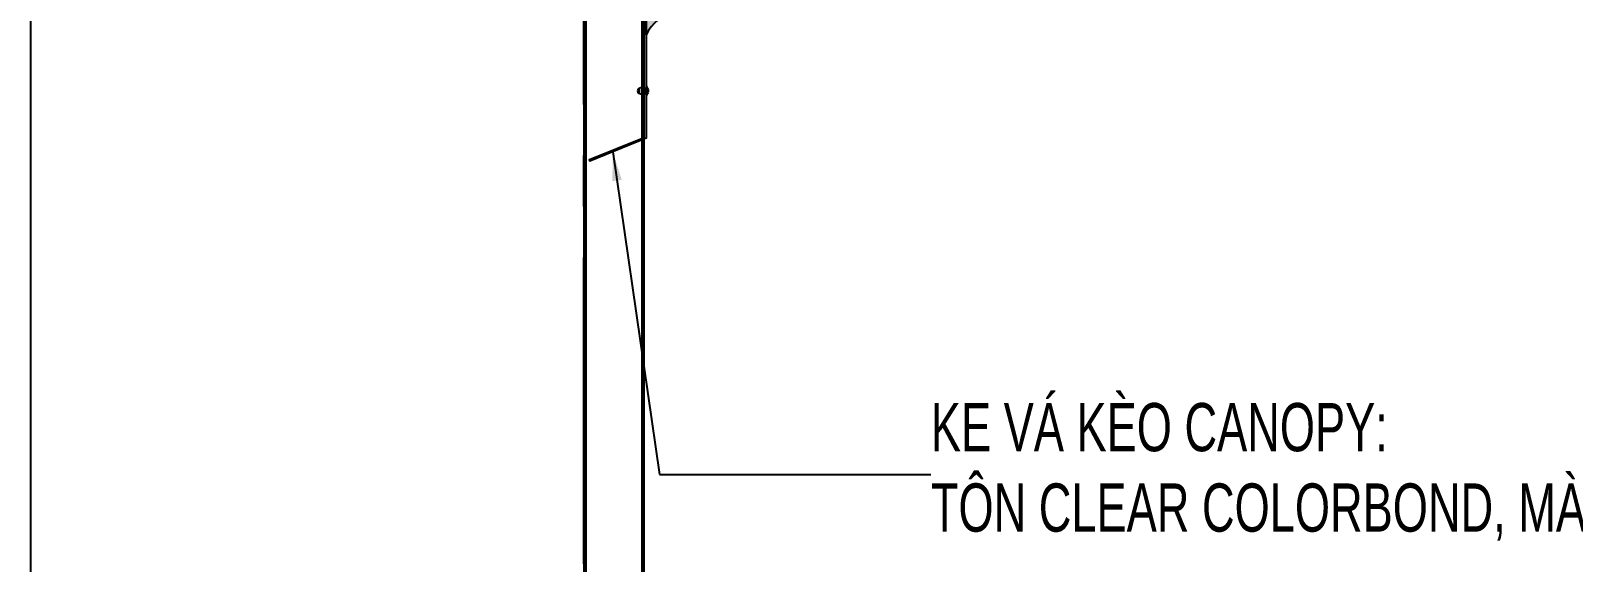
# Model space of a CAD drawing. Header units: inches. Extents: x 340055 to 349452, y -34649 to -30845.
# Drawn here: x 347696.9 to 347792.8, y -32634.5 to -32601.4 of the extents above; entities that cross this region are included whole.
import ezdxf

# ---------------------------------------------------------------- set-up
doc = ezdxf.new("R2010")
doc.units = ezdxf.units.IN
doc.header["$MEASUREMENT"] = 0
doc.linetypes.add('CENTER2', pattern=[28.574999999999996, 19.05, -3.174999999999999, 3.174999999999999, -3.174999999999999])
for name, color, linetype in [('2', 2, 'Continuous'), ('3', 3, 'Continuous'), ('6', 6, 'Continuous'), ('flashing', 6, 'Continuous')]:
    doc.layers.add(name, color=color, linetype=linetype)
doc.styles.add('ST1H', font='vnshxh.shx', dxfattribs={"width": 0.7})
doc.dimstyles.new('3', dxfattribs={"dimtxt": 3.5, "dimasz": 1.8, "dimexe": 1, "dimexo": 0, "dimgap": 1, "dimtad": 1, "dimdec": 0, "dimlfac": 3, "dimzin": 0, "dimdsep": 46, "dimtxsty": 'ST1H', "dimblk": 'OBLIQUE', "dimcen": 1, "dimdle": 1, "dimclrd": 8, "dimclre": 8, "dimclrt": 3, "dimadec": 0, "dimazin": 0, "dimtfac": 1, "dimtdec": 0, "dimtix": 1, "dimtofl": 0, "dimtmove": 1, "dimatfit": 3, "dimfxl": 0, "dimtolj": 1, "dimtzin": 0, "dimlwd": -1, "dimlwe": -1, "dimarcsym": 0})

# ---------------------------------------------------------------- blocks, each defined once
blk = doc.blocks.new('RIVET')
at = {"color": 8}
for p, q in [((-3.914987789030417, 1.084325839266965), (-4.167331088101491, 4.72939e-11)), ((-4.167331088101491, 4.72939e-11), (-3.914987789030417, -1.084325839208757)), ((-3.914987789030417, -1.084325839208757), (-3.914987789030417, 1.084325839266965)), ((-3.54093686575652, -1.317140908056896), (-3.54093686575652, 1.317140908151485)), ((-0.9629095086711456, -1.249999999952705), (-0.9629095086711456, 1.250000000047293)), ((-0.9629095086711456, 1.250000000047293), (-0.0625000000582077, 1.250000000047293)), ((0, 1.31250000003274), (0, 2.437500000025464)), ((0, -1.312499999974533), (0, 1.31250000003274)), ((0.0625000000582077, 2.500000000047291), (0.0863728756667115, 2.500000000047291)), ((0.1422745751915499, 2.465450849751503), (0.6840169943461656, 1.381966011296754)), ((0.1422745751915499, -2.465450849693295), (0.1422745751915499, 2.465450849751503)), ((0.7499999999708955, 1.102457514109119), (0.7499999999708955, -1.10245751401453)), ((0.9175378023064692, 0.6875000000327418), (0.7499999999708955, 0.6875000000327418)), ((0.9175378023064692, -0.6874999999745333), (0.9175378023064692, 0.6875000000327418)), ((-0.0625000000582077, -1.249999999952705), (-0.9629095086711456, -1.249999999952705)), ((0, -2.437499999967258), (0, -1.312499999974533)), ((0.0863728756667115, -2.499999999952705), (0.0625000000582077, -2.499999999952705)), ((0.6840169943461656, -1.381966011202166), (0.1422745751915499, -2.465450849693295)), ((0.9175378023064692, -0.6874999999745333), (0.7499999999708955, -0.6874999999745333))]:
    blk.add_line(p, q, dxfattribs=at)
for centre, radius, start, end in [((-3.413812949875134, 0.6960071749308554), 0.6340091517821423, 101.566667877257, 142.2308755650048), ((-2.516829869564389, -0.1326427478743425), 1.775012053210235, 64.63521389712217, 125.2368516401208), ((-0.9140571189345786, 2.958867628451116), 1.709565771609959, 240.4783234104565, 268.3624983159883), ((-0.0625000000582077, 1.31250000003274), 0.0624999999999965, 270, 0), ((0.0625000000582077, 2.437500000025464), 0.0625000000000142, 90, 180), ((0.0863728756667115, 2.437500000025464), 0.0624999999999609, 26.56505117707799, 90), ((0.1249999999708962, 1.102457514109119), 0.6250000000000582, 0, 26.56505117707799), ((5.368688533635577, 0.6158487672400954), 4.451727387475298, 179.0777758487487, 187.9517589927636), ((5.769411376822973, -0.6404616965919552), 4.852101584400593, 172.415007190585, 180.5554579667828), ((-3.413812949875134, -0.696007174836268), 0.6340091517821188, 217.7691244349952, 258.4333321227429), ((-2.516829869564389, 0.1326427479325504), 1.775012053210252, 234.7631483598792, 295.3647861028779), ((-0.9140571189345786, -2.958867628392908), 1.709565771609953, 91.63750168401172, 119.5216765895436), ((-0.0625000000582077, -1.312499999974533), 0.0625000000000142, 0, 90), ((0.0625000000582077, -2.437499999967258), 0.0624999999999965, 180, 270), ((0.0863728756667115, -2.437499999967258), 0.0624999999999328, 270, 333.434948822922), ((0.1249999999708962, -1.10245751401453), 0.6250000000000706, 333.434948822922, 0)]:
    blk.add_arc(centre, radius, start, end, dxfattribs=at)
blk = doc.blocks.new('_Oblique')
at = {"color": 0, "linetype": 'ByBlock', "lineweight": -2}
blk.add_line((-0.5, -0.5), (0.5, 0.5), dxfattribs=at)

msp = doc.modelspace()

# ---------------------------------------------------------------- hatches: boundary and pattern name
at = {"true_color": 0x2cc9bc}
msp.add_hatch(color=132, dxfattribs=at).paths.add_polyline_path([(347736.896906278, -32600.23314683922), (347735.1472255319, -32600.23314683922), (347735.1472255319, -32601.6865533196, -0.213824628583746)])

# ---------------------------------------------------------------- linework, layer by layer
at = {"color": 8, "linetype": 'CENTER2'}
msp.add_line((347731.2723367161, -32720.32533779884), (347731.2723367162, -32400.38562172616), dxfattribs=at)
at = {"color": 132, "true_color": 0x2cc9bc}
msp.add_lwpolyline([(347735.147225532, -32601.68655331949), (347735.147225532, -32600.23314683922), (347736.8969062779, -32600.23314683922, 0.2138246285580683)], format="xyb", close=True, dxfattribs=at)
at = {"layer": '2'}
msp.add_line((347696.8973367139, -32720.32533779884), (347696.8973367139, -32368.74548168194), dxfattribs=at)
at = {"layer": '3'}
for points in [[(347735.0222255319, -32720.32533779884), (347735.0222255319, -32536.76970852826), (347731.2723367144, -32536.76970852826), (347731.2723367144, -32680.35334035025)], [(347731.3973367139, -32536.76970852826), (347731.3973367139, -32720.32533779884)], [(347734.8972255331, -32720.32533779884), (347734.8972255331, -32536.76970852826)]]:
    msp.add_lwpolyline(points, dxfattribs=at)
at = {"layer": '6', "ltscale": 10}
msp.add_lwpolyline([(347735.147225532, -32567.29115168861), (347735.147225532, -32608.12228662785), (347731.6472255319, -32609.55813438069), (347731.6178299172, -32609.45380513121), (347735.0222255319, -32608.07016208356), (347735.0222255319, -32567.29115168861), (347735.0222255319, -32559.27277404503), (347731.6178299172, -32557.88913099738), (347731.6472255319, -32557.7848017479), (347735.147225532, -32559.22064950074)], close=True, dxfattribs=at)

# ---------------------------------------------------------------- block references
at = {"layer": 'flashing', "color": 0, "ltscale": 500, "xscale": -0.1249999999708962, "yscale": 0.1250000000163709, "zscale": 0.1250000000145519, "rotation": 180}
msp.add_blockref('RIVET', (347735.147225532, -32605.1780710304), dxfattribs=at)

# ---------------------------------------------------------------- texts
at = {"layer": '3', "insert": (347752.8398696797, -32629.04725803385), "char_height": 3, "attachment_point": 4, "style": 'ST1H', "bg_fill": 2}
msp.add_mtext('\\A1;ke V¸ KÌO CANOPY: \\Pt«n CLEAR COLORBOND, mµu: Xanh d\xad¬ng( Lazurite blue), dµy: 0.45 mm.', dxfattribs=at)

# ---------------------------------------------------------------- next in the draw order: leaders
at = {"color": 9}
msp.add_leader([(347733.074532111, -32608.97259296297), (347735.9710499981, -32629.04725803385), (347752.8398696797, -32629.04725803385)], dimstyle='3', override={"dimgap": 1, "dimtad": 0}, dxfattribs=at)

doc.saveas('drawing.dxf')
